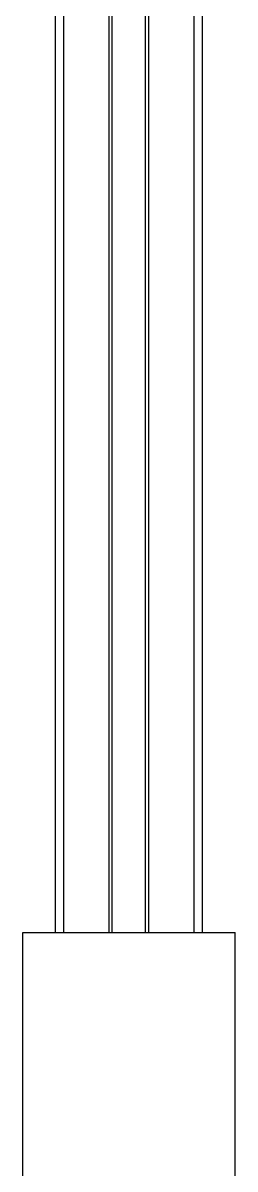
# Model space of a CAD drawing. Header units: millimetres. Extents: x 0 to 597, y 0 to 420.
# Drawn here: x 212.99 to 217.32, y 266.72 to 290.13 of the extents above; entities that cross this region are included whole.
import ezdxf

# ---------------------------------------------------------------- set-up
doc = ezdxf.new("R2010")
doc.units = ezdxf.units.MM

msp = doc.modelspace()

# ---------------------------------------------------------------- linework, layer by layer
at = {"color": 8, "linetype": 'Continuous', "lineweight": 25}
for p, q in [((213.824, 271.555), (213.824, 334.388)), ((216.491, 271.555), (216.491, 334.388))]:
    msp.add_line(p, q, dxfattribs=at)
at = {"color": 7, "linetype": 'Continuous', "lineweight": 25}
for p, q in [((214.751, 271.555), (214.751, 334.388)), ((214.817, 271.555), (214.817, 334.388)), ((215.497, 271.555), (215.497, 334.388)), ((215.564, 271.555), (215.564, 334.388)), ((216.657, 271.555), (216.657, 334.388)), ((213.657, 271.555), (213.657, 308.267)), ((212.991, 271.555), (217.324, 271.555)), ((212.991, 266.221), (212.991, 271.555)), ((217.324, 266.221), (217.324, 271.555))]:
    msp.add_line(p, q, dxfattribs=at)

doc.saveas('drawing.dxf')
